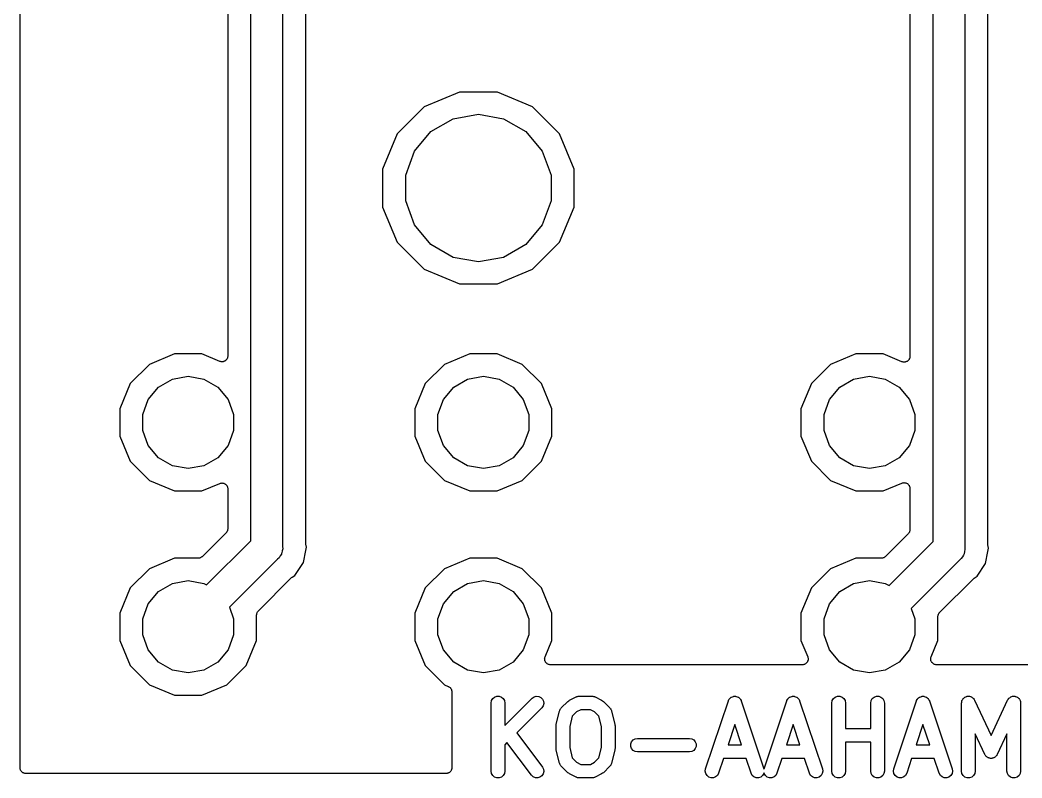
# Model space of a CAD drawing. Extents: x 66 to 115.1, y -104 to -36.9.
# Drawn here: x 73.3 to 95.36, y -103.83 to -87.14 of the extents above; entities that cross this region are included whole.
import ezdxf

# ---------------------------------------------------------------- set-up
doc = ezdxf.new("R2010")
doc.units = 0
doc.header["$MEASUREMENT"] = 0
doc.layers.add('BLACK', color=7, linetype='CONTINUOUS')

msp = doc.modelspace()

# ---------------------------------------------------------------- linework, layer by layer
at = {"layer": 'BLACK', "linetype": 'CONTINUOUS'}
for p, q in [((73.298, -103.605), (73.298, -54.1424)), ((79.08, -86.1753), (79.08, -98.7347)), ((94.1, -86.1953), (94.1, -98.7547)), ((78.38, -98.605), (78.38, -86.305)), ((79.588, -98.653), (79.588, -86.257)), ((93.4, -98.625), (93.4, -86.325)), ((94.608, -98.673), (94.608, -86.277)), ((77.872, -86.568), (77.872, -94.5389)), ((92.892, -86.588), (92.892, -94.5472)), ((82.9707, -88.732), (82.1959, -89.0529)), ((83.8093, -88.732), (82.9707, -88.732)), ((84.5841, -89.0529), (83.8093, -88.732)), ((82.1959, -89.0529), (81.6029, -89.6459)), ((85.1771, -89.6459), (84.5841, -89.0529)), ((82.3457, -89.5954), (82.8343, -89.3133)), ((82.8343, -89.3133), (83.39, -89.2153)), ((83.39, -89.2153), (83.9457, -89.3133)), ((83.9457, -89.3133), (84.4343, -89.5954)), ((81.6029, -89.6459), (81.282, -90.4207)), ((81.983, -90.0277), (82.3457, -89.5954)), ((84.4343, -89.5954), (84.797, -90.0277)), ((85.498, -90.4207), (85.1771, -89.6459)), ((81.79, -90.5579), (81.983, -90.0277)), ((84.797, -90.0277), (84.99, -90.5579)), ((81.282, -90.4207), (81.282, -91.2593)), ((85.498, -91.2593), (85.498, -90.4207)), ((81.79, -91.1221), (81.79, -90.5579)), ((84.99, -90.5579), (84.99, -91.1221)), ((81.282, -91.2593), (81.6029, -92.0341)), ((81.983, -91.6523), (81.79, -91.1221)), ((84.99, -91.1221), (84.797, -91.6523)), ((85.1771, -92.0341), (85.498, -91.2593)), ((82.3457, -92.0846), (81.983, -91.6523)), ((84.797, -91.6523), (84.4343, -92.0846)), ((81.6029, -92.0341), (82.1959, -92.6271)), ((82.8343, -92.3667), (82.3457, -92.0846)), ((84.4343, -92.0846), (83.9457, -92.3667)), ((84.5841, -92.6271), (85.1771, -92.0341)), ((83.39, -92.4647), (82.8343, -92.3667)), ((83.9457, -92.3667), (83.39, -92.4647)), ((82.1959, -92.6271), (82.9707, -92.948)), ((83.8093, -92.948), (84.5841, -92.6271)), ((82.9707, -92.948), (83.8093, -92.948)), ((76.7, -94.492), (76.1458, -94.7216)), ((77.3, -94.492), (76.7, -94.492)), ((77.6964, -94.6562), (77.3, -94.492)), ((77.8317, -94.6294), (77.8223, -94.6396)), ((77.8423, -94.6205), (77.8317, -94.6294)), ((77.8465, -94.6133), (77.8423, -94.6205)), ((77.8521, -94.6071), (77.8465, -94.6133)), ((77.8574, -94.5943), (77.8521, -94.6071)), ((77.8643, -94.5823), (77.8574, -94.5943)), ((77.8658, -94.5741), (77.8643, -94.5823)), ((77.869, -94.5664), (77.8658, -94.5741)), ((77.8696, -94.5525), (77.869, -94.5664)), ((77.872, -94.5389), (77.8696, -94.5525)), ((83.2, -94.492), (82.6458, -94.7216)), ((83.8, -94.492), (83.2, -94.492)), ((84.3542, -94.7216), (83.8, -94.492)), ((91.7, -94.492), (91.1458, -94.7216)), ((92.3, -94.492), (91.7, -94.492)), ((92.7164, -94.6645), (92.3, -94.492)), ((92.8517, -94.6377), (92.8423, -94.6479)), ((92.8623, -94.6288), (92.8517, -94.6377)), ((92.8665, -94.6216), (92.8623, -94.6288)), ((92.8721, -94.6154), (92.8665, -94.6216)), ((92.8774, -94.6026), (92.8721, -94.6154)), ((92.8843, -94.5906), (92.8774, -94.6026)), ((92.8858, -94.5824), (92.8843, -94.5906)), ((92.889, -94.5746), (92.8858, -94.5824)), ((92.8896, -94.5608), (92.889, -94.5746)), ((92.892, -94.5472), (92.8896, -94.5608)), ((76.1458, -94.7216), (75.7216, -95.1458)), ((77.7099, -94.6592), (77.6964, -94.6562)), ((77.7229, -94.6639), (77.7099, -94.6592)), ((77.7313, -94.6639), (77.7229, -94.6639)), ((77.7395, -94.6658), (77.7313, -94.6639)), ((77.7532, -94.6639), (77.7395, -94.6658)), ((77.7671, -94.6639), (77.7532, -94.6639)), ((77.7749, -94.6611), (77.7671, -94.6639)), ((77.7832, -94.66), (77.7749, -94.6611)), ((77.7955, -94.6536), (77.7832, -94.66)), ((77.8085, -94.6489), (77.7955, -94.6536)), ((77.8149, -94.6435), (77.8085, -94.6489)), ((77.8223, -94.6396), (77.8149, -94.6435)), ((82.6458, -94.7216), (82.2216, -95.1458)), ((84.7784, -95.1458), (84.3542, -94.7216)), ((91.1458, -94.7216), (90.7216, -95.1458)), ((92.7299, -94.6675), (92.7164, -94.6645)), ((92.7429, -94.6722), (92.7299, -94.6675)), ((92.7513, -94.6722), (92.7429, -94.6722)), ((92.7595, -94.674), (92.7513, -94.6722)), ((92.7732, -94.6722), (92.7595, -94.674)), ((92.7871, -94.6722), (92.7732, -94.6722)), ((92.7949, -94.6694), (92.7871, -94.6722)), ((92.8032, -94.6683), (92.7949, -94.6694)), ((92.8155, -94.6619), (92.8032, -94.6683)), ((92.8285, -94.6571), (92.8155, -94.6619)), ((92.8349, -94.6518), (92.8285, -94.6571)), ((92.8423, -94.6479), (92.8349, -94.6518)), ((76.3473, -95.2221), (76.6527, -95.0458)), ((76.6527, -95.0458), (77, -94.9846)), ((77, -94.9846), (77.3473, -95.0458)), ((77.3473, -95.0458), (77.6527, -95.2221)), ((82.8473, -95.2221), (83.1527, -95.0458)), ((83.1527, -95.0458), (83.5, -94.9846)), ((83.5, -94.9846), (83.8473, -95.0458)), ((83.8473, -95.0458), (84.1527, -95.2221)), ((91.3473, -95.2221), (91.6527, -95.0458)), ((91.6527, -95.0458), (92, -94.9846)), ((92, -94.9846), (92.3473, -95.0458)), ((92.3473, -95.0458), (92.6527, -95.2221)), ((75.7216, -95.1458), (75.492, -95.7)), ((76.1206, -95.4923), (76.3473, -95.2221)), ((77.6527, -95.2221), (77.8794, -95.4923)), ((82.2216, -95.1458), (81.992, -95.7)), ((82.6206, -95.4923), (82.8473, -95.2221)), ((84.1527, -95.2221), (84.3794, -95.4923)), ((85.008, -95.7), (84.7784, -95.1458)), ((90.7216, -95.1458), (90.492, -95.7)), ((91.1206, -95.4923), (91.3473, -95.2221)), ((92.6527, -95.2221), (92.8794, -95.4923)), ((76, -95.8237), (76.1206, -95.4923)), ((77.8794, -95.4923), (78, -95.8237)), ((82.5, -95.8237), (82.6206, -95.4923)), ((84.3794, -95.4923), (84.5, -95.8237)), ((91, -95.8237), (91.1206, -95.4923)), ((92.8794, -95.4923), (93, -95.8237)), ((75.492, -95.7), (75.492, -96.3)), ((81.992, -95.7), (81.992, -96.3)), ((85.008, -96.3), (85.008, -95.7)), ((90.492, -95.7), (90.492, -96.3)), ((76, -96.1763), (76, -95.8237)), ((78, -95.8237), (78, -96.1763)), ((82.5, -96.1763), (82.5, -95.8237)), ((84.5, -95.8237), (84.5, -96.1763)), ((91, -96.1763), (91, -95.8237)), ((93, -95.8237), (93, -96.1763)), ((76.1206, -96.5077), (76, -96.1763)), ((78, -96.1763), (77.8794, -96.5077)), ((82.6206, -96.5077), (82.5, -96.1763)), ((84.5, -96.1763), (84.3794, -96.5077)), ((91.1206, -96.5077), (91, -96.1763)), ((93, -96.1763), (92.8794, -96.5077)), ((75.492, -96.3), (75.7216, -96.8542)), ((81.992, -96.3), (82.2216, -96.8542)), ((84.7784, -96.8542), (85.008, -96.3)), ((90.492, -96.3), (90.7216, -96.8542)), ((76.3473, -96.7779), (76.1206, -96.5077)), ((77.8794, -96.5077), (77.6527, -96.7779)), ((82.8473, -96.7779), (82.6206, -96.5077)), ((84.3794, -96.5077), (84.1527, -96.7779)), ((91.3473, -96.7779), (91.1206, -96.5077)), ((92.8794, -96.5077), (92.6527, -96.7779)), ((76.6527, -96.9542), (76.3473, -96.7779)), ((77.6527, -96.7779), (77.3473, -96.9542)), ((83.1527, -96.9542), (82.8473, -96.7779)), ((84.1527, -96.7779), (83.8473, -96.9542)), ((91.6527, -96.9542), (91.3473, -96.7779)), ((92.6527, -96.7779), (92.3473, -96.9542)), ((75.7216, -96.8542), (76.1458, -97.2784)), ((77, -97.0154), (76.6527, -96.9542)), ((77.3473, -96.9542), (77, -97.0154)), ((82.2216, -96.8542), (82.6458, -97.2784)), ((83.5, -97.0154), (83.1527, -96.9542)), ((83.8473, -96.9542), (83.5, -97.0154)), ((84.3542, -97.2784), (84.7784, -96.8542)), ((90.7216, -96.8542), (91.1458, -97.2784)), ((92, -97.0154), (91.6527, -96.9542)), ((92.3473, -96.9542), (92, -97.0154)), ((76.1458, -97.2784), (76.7, -97.508)), ((82.6458, -97.2784), (83.2, -97.508)), ((83.8, -97.508), (84.3542, -97.2784)), ((91.1458, -97.2784), (91.7, -97.508)), ((77.3, -97.508), (77.6964, -97.3438)), ((77.6964, -97.3438), (77.7099, -97.3408)), ((77.7099, -97.3408), (77.7229, -97.3361)), ((77.7229, -97.3361), (77.7313, -97.3361)), ((77.7313, -97.3361), (77.7395, -97.3342)), ((77.7395, -97.3342), (77.7532, -97.3361)), ((77.7532, -97.3361), (77.7671, -97.3361)), ((77.7671, -97.3361), (77.7749, -97.3389)), ((77.7749, -97.3389), (77.7832, -97.34)), ((77.7832, -97.34), (77.7955, -97.3464)), ((77.7955, -97.3464), (77.8085, -97.3511)), ((77.8085, -97.3511), (77.8149, -97.3565)), ((77.8149, -97.3565), (77.8223, -97.3604)), ((77.8223, -97.3604), (77.8317, -97.3706)), ((77.8317, -97.3706), (77.8423, -97.3795)), ((77.8423, -97.3795), (77.8465, -97.3867)), ((77.8465, -97.3867), (77.8521, -97.3929)), ((77.8521, -97.3929), (77.8574, -97.4057)), ((77.8574, -97.4057), (77.8643, -97.4177)), ((77.8643, -97.4177), (77.8658, -97.4259)), ((77.8658, -97.4259), (77.869, -97.4336)), ((77.869, -97.4336), (77.8696, -97.4475)), ((77.8696, -97.4475), (77.872, -97.4611)), ((77.872, -97.4611), (77.872, -98.342)), ((92.3, -97.508), (92.7164, -97.3355)), ((92.7164, -97.3355), (92.7299, -97.3325)), ((92.7299, -97.3325), (92.7429, -97.3278)), ((92.7429, -97.3278), (92.7513, -97.3278)), ((92.7513, -97.3278), (92.7595, -97.326)), ((92.7595, -97.326), (92.7732, -97.3278)), ((92.7732, -97.3278), (92.7871, -97.3278)), ((92.7871, -97.3278), (92.7949, -97.3306)), ((92.7949, -97.3306), (92.8032, -97.3317)), ((92.8032, -97.3317), (92.8155, -97.3381)), ((92.8155, -97.3381), (92.8285, -97.3429)), ((92.8285, -97.3429), (92.8349, -97.3482)), ((92.8349, -97.3482), (92.8423, -97.3521)), ((92.8423, -97.3521), (92.8517, -97.3623)), ((92.8517, -97.3623), (92.8623, -97.3712)), ((92.8623, -97.3712), (92.8665, -97.3784)), ((92.8665, -97.3784), (92.8721, -97.3846)), ((92.8721, -97.3846), (92.8774, -97.3974)), ((92.8774, -97.3974), (92.8843, -97.4094)), ((92.8843, -97.4094), (92.8858, -97.4176)), ((92.8858, -97.4176), (92.889, -97.4253)), ((92.889, -97.4253), (92.8896, -97.4392)), ((92.8896, -97.4392), (92.892, -97.4528)), ((92.892, -97.4528), (92.892, -98.362)), ((76.7, -97.508), (77.3, -97.508)), ((83.2, -97.508), (83.8, -97.508)), ((91.7, -97.508), (92.3, -97.508)), ((77.8643, -98.3854), (77.8615, -98.3903)), ((77.8672, -98.3691), (77.8643, -98.3854)), ((77.8715, -98.3531), (77.8672, -98.3691)), ((77.872, -98.342), (77.871, -98.3475)), ((77.871, -98.3475), (77.8715, -98.3531)), ((92.8915, -98.3731), (92.8872, -98.3891)), ((92.892, -98.362), (92.891, -98.3675)), ((92.891, -98.3675), (92.8915, -98.3731)), ((77.8348, -98.4318), (77.3118, -98.9548)), ((77.4056, -99.5795), (78.38, -98.605)), ((77.838, -98.4272), (77.8348, -98.4318)), ((77.8423, -98.4236), (77.838, -98.4272)), ((77.8506, -98.4093), (77.8423, -98.4236)), ((77.8601, -98.3957), (77.8506, -98.4093)), ((77.8615, -98.3903), (77.8601, -98.3957)), ((92.8548, -98.4518), (92.3518, -98.9548)), ((92.858, -98.4472), (92.8548, -98.4518)), ((92.8623, -98.4436), (92.858, -98.4472)), ((92.8706, -98.4293), (92.8623, -98.4436)), ((92.8801, -98.4157), (92.8706, -98.4293)), ((92.8815, -98.4103), (92.8801, -98.4157)), ((92.8843, -98.4054), (92.8815, -98.4103)), ((92.8872, -98.3891), (92.8843, -98.4054)), ((79.072, -98.8258), (79.064, -98.8716)), ((79.084, -98.781), (79.072, -98.8258)), ((79.08, -98.7347), (79.084, -98.781)), ((79.5382, -99.0848), (79.5904, -98.8222)), ((79.5902, -98.6653), (79.588, -98.653)), ((79.5904, -98.6778), (79.5902, -98.6653)), ((79.6048, -98.75), (79.5904, -98.6778)), ((79.5904, -98.8222), (79.6048, -98.75)), ((79.5904, -98.8222), (79.5904, -98.8222)), ((92.4309, -99.5941), (93.4, -98.625)), ((94.104, -98.801), (94.092, -98.8458)), ((94.1, -98.7547), (94.104, -98.801)), ((94.6102, -98.6853), (94.608, -98.673)), ((94.6104, -98.6978), (94.6102, -98.6853)), ((94.6248, -98.77), (94.6104, -98.6978)), ((94.6104, -98.8422), (94.6248, -98.77)), ((76.7, -98.992), (76.1458, -99.2216)), ((77.222, -98.992), (76.7, -98.992)), ((77.2275, -98.991), (77.222, -98.992)), ((77.2331, -98.9915), (77.2275, -98.991)), ((77.2491, -98.9872), (77.2331, -98.9915)), ((77.2654, -98.9843), (77.2491, -98.9872)), ((77.2703, -98.9815), (77.2654, -98.9843)), ((77.2757, -98.9801), (77.2703, -98.9815)), ((77.2893, -98.9706), (77.2757, -98.9801)), ((77.3036, -98.9623), (77.2893, -98.9706)), ((77.3072, -98.958), (77.3036, -98.9623)), ((77.3118, -98.9548), (77.3072, -98.958)), ((78.9667, -99.0083), (77.907, -100.068)), ((79.0023, -98.9784), (78.9667, -99.0083)), ((79.0255, -98.9382), (79.0023, -98.9784)), ((79.0521, -98.9002), (79.0255, -98.9382)), ((79.0561, -98.8851), (79.0521, -98.9002)), ((79.064, -98.8716), (79.0561, -98.8851)), ((83.2, -98.992), (82.6458, -99.2216)), ((83.8, -98.992), (83.2, -98.992)), ((84.3542, -99.2216), (83.8, -98.992)), ((91.7, -98.992), (91.1458, -99.2216)), ((92.262, -98.992), (91.7, -98.992)), ((92.2675, -98.991), (92.262, -98.992)), ((92.2731, -98.9915), (92.2675, -98.991)), ((92.2891, -98.9872), (92.2731, -98.9915)), ((92.3054, -98.9843), (92.2891, -98.9872)), ((92.3103, -98.9815), (92.3054, -98.9843)), ((92.3157, -98.9801), (92.3103, -98.9815)), ((92.3293, -98.9706), (92.3157, -98.9801)), ((92.3436, -98.9623), (92.3293, -98.9706)), ((92.3472, -98.958), (92.3436, -98.9623)), ((92.3518, -98.9548), (92.3472, -98.958)), ((93.9867, -99.0283), (92.9176, -100.097)), ((94.0223, -98.9984), (93.9867, -99.0283)), ((94.0455, -98.9582), (94.0223, -98.9984)), ((94.0721, -98.9202), (94.0455, -98.9582)), ((94.0761, -98.9051), (94.0721, -98.9202)), ((94.084, -98.8916), (94.0761, -98.9051)), ((94.092, -98.8458), (94.084, -98.8916)), ((94.5582, -99.1048), (94.6104, -98.8422)), ((94.6104, -98.8422), (94.6104, -98.8422)), ((76.1458, -99.2216), (75.7216, -99.6458)), ((79.3486, -99.3686), (79.5382, -99.0848)), ((82.6458, -99.2216), (82.2216, -99.6458)), ((84.7784, -99.6458), (84.3542, -99.2216)), ((91.1458, -99.2216), (90.7216, -99.6458)), ((94.3686, -99.3886), (94.5582, -99.1048)), ((76.6527, -99.5458), (77, -99.4846)), ((77, -99.4846), (77.3473, -99.5458)), ((78.5452, -100.148), (79.2681, -99.4253)), ((79.2681, -99.4253), (79.2783, -99.4181)), ((79.2783, -99.4181), (79.2873, -99.4095)), ((79.2873, -99.4095), (79.3486, -99.3686)), ((83.1527, -99.5458), (83.5, -99.4846)), ((83.5, -99.4846), (83.8473, -99.5458)), ((91.6527, -99.5458), (92, -99.4846)), ((92, -99.4846), (92.3473, -99.5458)), ((93.5452, -100.188), (94.2881, -99.4453)), ((94.2881, -99.4453), (94.2983, -99.4381)), ((94.2983, -99.4381), (94.3073, -99.4295)), ((94.3073, -99.4295), (94.3686, -99.3886)), ((75.7216, -99.6458), (75.492, -100.2)), ((76.3473, -99.7221), (76.6527, -99.5458)), ((77.3473, -99.5458), (77.4056, -99.5795)), ((82.2216, -99.6458), (81.992, -100.2)), ((82.8473, -99.7221), (83.1527, -99.5458)), ((83.8473, -99.5458), (84.1527, -99.7221)), ((85.008, -100.2), (84.7784, -99.6458)), ((90.7216, -99.6458), (90.492, -100.2)), ((91.3473, -99.7221), (91.6527, -99.5458)), ((92.3473, -99.5458), (92.4309, -99.5941)), ((76.1206, -99.9923), (76.3473, -99.7221)), ((82.6206, -99.9923), (82.8473, -99.7221)), ((84.1527, -99.7221), (84.3794, -99.9923)), ((91.1206, -99.9923), (91.3473, -99.7221)), ((76, -100.324), (76.1206, -99.9923)), ((77.907, -100.068), (78, -100.324)), ((78.5377, -100.156), (78.542, -100.153)), ((78.542, -100.153), (78.5452, -100.148)), ((82.5, -100.324), (82.6206, -99.9923)), ((84.3794, -99.9923), (84.5, -100.324)), ((91, -100.324), (91.1206, -99.9923)), ((92.9176, -100.097), (93, -100.324)), ((75.492, -100.2), (75.492, -100.8)), ((76, -100.676), (76, -100.324)), ((78, -100.324), (78, -100.676)), ((78.508, -100.238), (78.509, -100.232)), ((78.508, -100.8), (78.508, -100.238)), ((78.5085, -100.227), (78.5128, -100.211)), ((78.509, -100.232), (78.5085, -100.227)), ((78.5128, -100.211), (78.5157, -100.195)), ((78.5157, -100.195), (78.5185, -100.19)), ((78.5185, -100.19), (78.5199, -100.184)), ((78.5199, -100.184), (78.5294, -100.171)), ((78.5294, -100.171), (78.5377, -100.156)), ((81.992, -100.2), (81.992, -100.8)), ((82.5, -100.676), (82.5, -100.324)), ((84.5, -100.324), (84.5, -100.676)), ((85.008, -100.8), (85.008, -100.2)), ((90.492, -100.2), (90.492, -100.8)), ((91, -100.676), (91, -100.324)), ((93, -100.324), (93, -100.676)), ((93.508, -100.278), (93.509, -100.272)), ((93.508, -100.8), (93.508, -100.278)), ((93.5085, -100.267), (93.5128, -100.251)), ((93.509, -100.272), (93.5085, -100.267)), ((93.5128, -100.251), (93.5157, -100.235)), ((93.5157, -100.235), (93.5185, -100.23)), ((93.5185, -100.23), (93.5199, -100.224)), ((93.5199, -100.224), (93.5294, -100.211)), ((93.5294, -100.211), (93.5377, -100.196)), ((93.5377, -100.196), (93.542, -100.193)), ((93.542, -100.193), (93.5452, -100.188)), ((75.492, -100.8), (75.7216, -101.354)), ((76.1206, -101.008), (76, -100.676)), ((78, -100.676), (77.8794, -101.008)), ((78.2784, -101.354), (78.508, -100.8)), ((81.992, -100.8), (82.2216, -101.354)), ((82.6206, -101.008), (82.5, -100.676)), ((84.5, -100.676), (84.3794, -101.008)), ((84.8583, -101.161), (85.008, -100.8)), ((90.492, -100.8), (90.6417, -101.161)), ((91.1206, -101.008), (91, -100.676)), ((93, -100.676), (92.8794, -101.008)), ((93.3583, -101.161), (93.508, -100.8)), ((76.3473, -101.278), (76.1206, -101.008)), ((77.8794, -101.008), (77.6527, -101.278)), ((82.8473, -101.278), (82.6206, -101.008)), ((84.3794, -101.008), (84.1527, -101.278)), ((91.3473, -101.278), (91.1206, -101.008)), ((92.8794, -101.008), (92.6527, -101.278)), ((84.8487, -101.204), (84.8505, -101.196)), ((84.8505, -101.218), (84.8487, -101.204)), ((84.8505, -101.188), (84.8553, -101.175)), ((84.8505, -101.196), (84.8505, -101.188)), ((84.8505, -101.232), (84.8505, -101.218)), ((84.8534, -101.24), (84.8505, -101.232)), ((84.8545, -101.248), (84.8534, -101.24)), ((84.8609, -101.26), (84.8545, -101.248)), ((84.8553, -101.175), (84.8583, -101.161)), ((90.6455, -101.248), (90.6391, -101.26)), ((90.6417, -101.161), (90.6447, -101.175)), ((90.6447, -101.175), (90.6495, -101.188)), ((90.6466, -101.24), (90.6455, -101.248)), ((90.6495, -101.232), (90.6466, -101.24)), ((90.6495, -101.188), (90.6495, -101.196)), ((90.6495, -101.196), (90.6513, -101.204)), ((90.6513, -101.204), (90.6495, -101.218)), ((90.6495, -101.218), (90.6495, -101.232)), ((93.3487, -101.204), (93.3505, -101.196)), ((93.3505, -101.218), (93.3487, -101.204)), ((93.3505, -101.188), (93.3553, -101.175)), ((93.3505, -101.196), (93.3505, -101.188)), ((93.3505, -101.232), (93.3505, -101.218)), ((93.3534, -101.24), (93.3505, -101.232)), ((93.3545, -101.248), (93.3534, -101.24)), ((93.3609, -101.26), (93.3545, -101.248)), ((93.3553, -101.175), (93.3583, -101.161)), ((75.7216, -101.354), (76.1458, -101.778)), ((76.6527, -101.454), (76.3473, -101.278)), ((77, -101.515), (76.6527, -101.454)), ((77.3473, -101.454), (77, -101.515)), ((77.6527, -101.278), (77.3473, -101.454)), ((77.8542, -101.778), (78.2784, -101.354)), ((82.2216, -101.354), (82.6458, -101.778)), ((83.1527, -101.454), (82.8473, -101.278)), ((83.5, -101.515), (83.1527, -101.454)), ((83.8473, -101.454), (83.5, -101.515)), ((84.1527, -101.278), (83.8473, -101.454)), ((84.8656, -101.273), (84.8609, -101.26)), ((84.871, -101.28), (84.8656, -101.273)), ((84.8749, -101.287), (84.871, -101.28)), ((84.8851, -101.297), (84.8749, -101.287)), ((84.894, -101.307), (84.8851, -101.297)), ((84.9012, -101.311), (84.894, -101.307)), ((84.9074, -101.317), (84.9012, -101.311)), ((84.9202, -101.322), (84.9074, -101.317)), ((84.9322, -101.329), (84.9202, -101.322)), ((84.9404, -101.331), (84.9322, -101.329)), ((84.9481, -101.334), (84.9404, -101.331)), ((84.962, -101.335), (84.9481, -101.334)), ((84.9756, -101.337), (84.962, -101.335)), ((90.5244, -101.337), (84.9756, -101.337)), ((90.538, -101.335), (90.5244, -101.337)), ((90.5519, -101.334), (90.538, -101.335)), ((90.5596, -101.331), (90.5519, -101.334)), ((90.5678, -101.329), (90.5596, -101.331)), ((90.5798, -101.322), (90.5678, -101.329)), ((90.5926, -101.317), (90.5798, -101.322)), ((90.5988, -101.311), (90.5926, -101.317)), ((90.606, -101.307), (90.5988, -101.311)), ((90.6149, -101.297), (90.606, -101.307)), ((90.6251, -101.287), (90.6149, -101.297)), ((90.629, -101.28), (90.6251, -101.287)), ((90.6344, -101.273), (90.629, -101.28)), ((90.6391, -101.26), (90.6344, -101.273)), ((91.6527, -101.454), (91.3473, -101.278)), ((92, -101.515), (91.6527, -101.454)), ((92.3473, -101.454), (92, -101.515)), ((92.6527, -101.278), (92.3473, -101.454)), ((93.3656, -101.273), (93.3609, -101.26)), ((93.371, -101.28), (93.3656, -101.273)), ((93.3749, -101.287), (93.371, -101.28)), ((93.3851, -101.297), (93.3749, -101.287)), ((93.394, -101.307), (93.3851, -101.297)), ((93.4012, -101.311), (93.394, -101.307)), ((93.4074, -101.317), (93.4012, -101.311)), ((93.4202, -101.322), (93.4074, -101.317)), ((93.4322, -101.329), (93.4202, -101.322)), ((93.4404, -101.331), (93.4322, -101.329)), ((93.4481, -101.334), (93.4404, -101.331)), ((93.462, -101.335), (93.4481, -101.334)), ((93.4756, -101.337), (93.462, -101.335)), ((97.0244, -101.337), (93.4756, -101.337)), ((76.1458, -101.778), (76.7, -102.008)), ((77.3, -102.008), (77.8542, -101.778)), ((82.6458, -101.778), (82.7279, -101.812)), ((82.7279, -101.812), (82.7349, -101.817)), ((82.7349, -101.817), (82.7428, -101.82)), ((82.7428, -101.82), (82.7534, -101.829)), ((82.7534, -101.829), (82.7651, -101.836)), ((82.7651, -101.836), (82.7702, -101.843)), ((82.7702, -101.843), (82.7766, -101.848)), ((82.7766, -101.848), (82.7835, -101.86)), ((82.7835, -101.86), (82.7919, -101.871)), ((82.7919, -101.871), (82.7944, -101.879)), ((82.7944, -101.879), (82.7986, -101.886)), ((82.7986, -101.886), (82.801, -101.9)), ((82.801, -101.9), (82.8052, -101.913)), ((82.8052, -101.913), (82.8048, -101.922)), ((76.7, -102.008), (77.3, -102.008)), ((82.8048, -101.922), (82.8063, -101.93)), ((82.8063, -101.93), (82.8063, -103.605)), ((83.6714, -102.179), (83.6805, -102.127)), ((83.6805, -102.127), (83.7065, -102.082)), ((83.7065, -102.082), (83.7464, -102.049)), ((83.7464, -102.049), (83.7954, -102.031)), ((83.7954, -102.031), (83.8475, -102.031)), ((83.8475, -102.031), (83.8964, -102.049)), ((83.8964, -102.049), (83.9363, -102.082)), ((83.9363, -102.082), (83.9624, -102.127)), ((83.9624, -102.127), (83.9714, -102.179)), ((83.9714, -102.674), (84.5725, -102.073)), ((84.5725, -102.073), (84.6152, -102.043)), ((84.6152, -102.043), (84.6655, -102.029)), ((84.6655, -102.029), (84.7174, -102.034)), ((84.7174, -102.034), (84.7646, -102.056)), ((84.7646, -102.056), (84.8014, -102.093)), ((84.8014, -102.093), (84.8235, -102.14)), ((85.3582, -102.144), (85.3779, -102.13)), ((85.3779, -102.13), (85.3972, -102.116)), ((85.3972, -102.116), (85.5401, -102.044)), ((85.5401, -102.044), (85.5483, -102.042)), ((85.5483, -102.042), (85.5558, -102.038)), ((85.5558, -102.038), (85.5731, -102.035)), ((85.5731, -102.035), (85.59, -102.03)), ((85.59, -102.03), (85.5986, -102.03)), ((85.5986, -102.03), (85.6071, -102.029)), ((85.6071, -102.029), (85.8929, -102.029)), ((85.8929, -102.029), (85.9014, -102.03)), ((85.9014, -102.03), (85.91, -102.03)), ((85.91, -102.03), (85.9269, -102.035)), ((85.9269, -102.035), (85.9442, -102.038)), ((85.9442, -102.038), (85.9517, -102.042)), ((85.9517, -102.042), (85.9599, -102.044)), ((85.9599, -102.044), (86.1028, -102.116)), ((86.1028, -102.116), (86.1221, -102.13)), ((86.1221, -102.13), (86.1418, -102.144)), ((88.3934, -103.631), (88.8934, -102.131)), ((88.8934, -102.131), (88.8954, -102.127)), ((88.8954, -102.127), (88.8962, -102.123)), ((88.8962, -102.123), (88.9077, -102.105)), ((88.9077, -102.105), (88.9182, -102.085)), ((88.9182, -102.085), (88.9213, -102.083)), ((88.9213, -102.083), (88.9235, -102.079)), ((88.9235, -102.079), (88.9407, -102.065)), ((88.9407, -102.065), (88.9572, -102.051)), ((88.9572, -102.051), (88.961, -102.049)), ((88.961, -102.049), (88.9643, -102.047)), ((88.9643, -102.047), (88.9852, -102.04)), ((88.9852, -102.04), (89.0056, -102.032)), ((89.0056, -102.032), (89.0098, -102.032)), ((89.0098, -102.032), (89.0137, -102.03)), ((89.0137, -102.03), (89.0357, -102.031)), ((89.0357, -102.031), (89.0577, -102.03)), ((89.0577, -102.03), (89.0616, -102.032)), ((89.0616, -102.032), (89.0658, -102.032)), ((89.0658, -102.032), (89.0863, -102.04)), ((89.0863, -102.04), (89.1071, -102.047)), ((89.1071, -102.047), (89.1104, -102.049)), ((89.1104, -102.049), (89.1142, -102.051)), ((89.1142, -102.051), (89.1307, -102.065)), ((89.1307, -102.065), (89.1479, -102.079)), ((89.1479, -102.079), (89.1501, -102.083)), ((89.1501, -102.083), (89.1532, -102.085)), ((89.1532, -102.085), (89.1637, -102.105)), ((89.1637, -102.105), (89.1752, -102.123)), ((89.1752, -102.123), (89.176, -102.127)), ((89.176, -102.127), (89.178, -102.131)), ((89.178, -102.131), (89.678, -103.631)), ((89.6791, -103.631), (90.1791, -102.131)), ((90.1791, -102.131), (90.1811, -102.127)), ((90.1811, -102.127), (90.1819, -102.123)), ((90.1819, -102.123), (90.1934, -102.105)), ((90.1934, -102.105), (90.2039, -102.085)), ((90.2039, -102.085), (90.207, -102.083)), ((90.207, -102.083), (90.2092, -102.079)), ((90.2092, -102.079), (90.2264, -102.065)), ((90.2264, -102.065), (90.2429, -102.051)), ((90.2429, -102.051), (90.2468, -102.049)), ((90.2468, -102.049), (90.25, -102.047)), ((90.25, -102.047), (90.2709, -102.04)), ((90.2709, -102.04), (90.2914, -102.032)), ((90.2914, -102.032), (90.2955, -102.032)), ((90.2955, -102.032), (90.2994, -102.03)), ((90.2994, -102.03), (90.3214, -102.031)), ((90.3214, -102.031), (90.3434, -102.03)), ((90.3434, -102.03), (90.3474, -102.032)), ((90.3474, -102.032), (90.3515, -102.032)), ((90.3515, -102.032), (90.372, -102.04)), ((90.372, -102.04), (90.3929, -102.047)), ((90.3929, -102.047), (90.3961, -102.049)), ((90.3961, -102.049), (90.3999, -102.051)), ((90.3999, -102.051), (90.4164, -102.065)), ((90.4164, -102.065), (90.4337, -102.079)), ((90.4337, -102.079), (90.4358, -102.083)), ((90.4358, -102.083), (90.4389, -102.085)), ((90.4389, -102.085), (90.4494, -102.105)), ((90.4494, -102.105), (90.4609, -102.123)), ((90.4609, -102.123), (90.4618, -102.127)), ((90.4618, -102.127), (90.4637, -102.131)), ((90.4637, -102.131), (90.9637, -103.631)), ((91.1714, -102.179), (91.1805, -102.127)), ((91.1805, -102.127), (91.2065, -102.082)), ((91.2065, -102.082), (91.2464, -102.049)), ((91.2464, -102.049), (91.2954, -102.031)), ((91.2954, -102.031), (91.3475, -102.031)), ((91.3475, -102.031), (91.3964, -102.049)), ((91.3964, -102.049), (91.4363, -102.082)), ((91.4363, -102.082), (91.4624, -102.127)), ((91.4624, -102.127), (91.4714, -102.179)), ((92.0286, -102.179), (92.0376, -102.127)), ((92.0376, -102.127), (92.0637, -102.082)), ((92.0637, -102.082), (92.1036, -102.049)), ((92.1036, -102.049), (92.1525, -102.031)), ((92.1525, -102.031), (92.2046, -102.031)), ((92.2046, -102.031), (92.2536, -102.049)), ((92.2536, -102.049), (92.2935, -102.082)), ((92.2935, -102.082), (92.3195, -102.127)), ((92.3195, -102.127), (92.3286, -102.179)), ((92.5363, -103.631), (93.0363, -102.131)), ((93.0363, -102.131), (93.0382, -102.127)), ((93.0382, -102.127), (93.0391, -102.123)), ((93.0391, -102.123), (93.0506, -102.105)), ((93.0506, -102.105), (93.0611, -102.085)), ((93.0611, -102.085), (93.0642, -102.083)), ((93.0642, -102.083), (93.0663, -102.079)), ((93.0663, -102.079), (93.0836, -102.065)), ((93.0836, -102.065), (93.1001, -102.051)), ((93.1001, -102.051), (93.1039, -102.049)), ((93.1039, -102.049), (93.1071, -102.047)), ((93.1071, -102.047), (93.128, -102.04)), ((93.128, -102.04), (93.1485, -102.032)), ((93.1485, -102.032), (93.1526, -102.032)), ((93.1526, -102.032), (93.1566, -102.03)), ((93.1566, -102.03), (93.1786, -102.031)), ((93.1786, -102.031), (93.2006, -102.03)), ((93.2006, -102.03), (93.2045, -102.032)), ((93.2045, -102.032), (93.2086, -102.032)), ((93.2086, -102.032), (93.2291, -102.04)), ((93.2291, -102.04), (93.25, -102.047)), ((93.25, -102.047), (93.2532, -102.049)), ((93.2532, -102.049), (93.2571, -102.051)), ((93.2571, -102.051), (93.2736, -102.065)), ((93.2736, -102.065), (93.2908, -102.079)), ((93.2908, -102.079), (93.293, -102.083)), ((93.293, -102.083), (93.2961, -102.085)), ((93.2961, -102.085), (93.3065, -102.105)), ((93.3065, -102.105), (93.3181, -102.123)), ((93.3181, -102.123), (93.3189, -102.127)), ((93.3189, -102.127), (93.3209, -102.131)), ((93.3209, -102.131), (93.8209, -103.631)), ((94.0337, -102.14), (94.0365, -102.134)), ((94.0365, -102.134), (94.0376, -102.127)), ((94.0376, -102.127), (94.0474, -102.11)), ((94.0474, -102.11), (94.0557, -102.093)), ((94.0557, -102.093), (94.0604, -102.088)), ((94.0604, -102.088), (94.0637, -102.082)), ((94.0637, -102.082), (94.0787, -102.07)), ((94.0787, -102.07), (94.0925, -102.056)), ((94.0925, -102.056), (94.0985, -102.053)), ((94.0985, -102.053), (94.1036, -102.049)), ((94.1036, -102.049), (94.122, -102.042)), ((94.122, -102.042), (94.1397, -102.034)), ((94.1397, -102.034), (94.1463, -102.033)), ((94.1463, -102.033), (94.1525, -102.031)), ((94.1525, -102.031), (94.1721, -102.031)), ((94.1721, -102.031), (94.1916, -102.029)), ((94.1916, -102.029), (94.198, -102.031)), ((94.198, -102.031), (94.2046, -102.031)), ((94.2046, -102.031), (94.223, -102.038)), ((94.223, -102.038), (94.2419, -102.043)), ((94.2419, -102.043), (94.2473, -102.046)), ((94.2473, -102.046), (94.2536, -102.049)), ((94.2536, -102.049), (94.2686, -102.061)), ((94.2686, -102.061), (94.2846, -102.072)), ((94.2846, -102.072), (94.2884, -102.078)), ((94.2884, -102.078), (94.2935, -102.082)), ((94.2935, -102.082), (94.3033, -102.099)), ((94.3033, -102.099), (94.3145, -102.115)), ((94.3145, -102.115), (94.6786, -102.895)), ((94.6786, -102.895), (95.0426, -102.115)), ((95.0426, -102.115), (95.0539, -102.099)), ((95.0539, -102.099), (95.0637, -102.082)), ((95.0637, -102.082), (95.0687, -102.078)), ((95.0687, -102.078), (95.0725, -102.072)), ((95.0725, -102.072), (95.0886, -102.061)), ((95.0886, -102.061), (95.1036, -102.049)), ((95.1036, -102.049), (95.1098, -102.046)), ((95.1098, -102.046), (95.1152, -102.043)), ((95.1152, -102.043), (95.1341, -102.038)), ((95.1341, -102.038), (95.1525, -102.031)), ((95.1525, -102.031), (95.1591, -102.031)), ((95.1591, -102.031), (95.1655, -102.029)), ((95.1655, -102.029), (95.1851, -102.031)), ((95.1851, -102.031), (95.2046, -102.031)), ((95.2046, -102.031), (95.2108, -102.033)), ((95.2108, -102.033), (95.2174, -102.034)), ((95.2174, -102.034), (95.2352, -102.042)), ((95.2352, -102.042), (95.2536, -102.049)), ((95.2536, -102.049), (95.2586, -102.053)), ((95.2586, -102.053), (95.2646, -102.056)), ((95.2646, -102.056), (95.2785, -102.07)), ((95.2785, -102.07), (95.2935, -102.082)), ((95.2935, -102.082), (95.2968, -102.088)), ((95.2968, -102.088), (95.3015, -102.093)), ((95.3015, -102.093), (95.3097, -102.11)), ((95.3097, -102.11), (95.3195, -102.127)), ((95.3195, -102.127), (95.3207, -102.134)), ((95.3207, -102.134), (95.3235, -102.14)), ((83.6714, -103.679), (83.6714, -102.179)), ((83.9714, -102.179), (83.9714, -102.674)), ((84.7846, -102.285), (84.2338, -102.836)), ((84.8145, -102.242), (84.7846, -102.285)), ((84.828, -102.192), (84.8145, -102.242)), ((84.8235, -102.14), (84.828, -102.192)), ((85.1045, -102.642), (85.1759, -102.356)), ((85.1759, -102.356), (85.1818, -102.343)), ((85.1818, -102.343), (85.1855, -102.329)), ((85.1855, -102.329), (85.1923, -102.32)), ((85.1923, -102.32), (85.1971, -102.309)), ((85.1971, -102.309), (85.2071, -102.299)), ((85.2071, -102.299), (85.2154, -102.287)), ((85.2154, -102.287), (85.3582, -102.144)), ((85.6426, -102.329), (85.5531, -102.373)), ((85.8574, -102.329), (85.6426, -102.329)), ((85.9469, -102.373), (85.8574, -102.329)), ((86.1418, -102.144), (86.2846, -102.287)), ((86.2846, -102.287), (86.2929, -102.299)), ((86.2929, -102.299), (86.3029, -102.309)), ((86.3029, -102.309), (86.3077, -102.32)), ((86.3077, -102.32), (86.3145, -102.329)), ((86.3145, -102.329), (86.3182, -102.343)), ((86.3182, -102.343), (86.3241, -102.356)), ((86.3241, -102.356), (86.3955, -102.642)), ((91.1714, -103.679), (91.1714, -102.179)), ((91.4714, -102.179), (91.4714, -102.743)), ((92.0286, -102.743), (92.0286, -102.179)), ((92.3286, -102.179), (92.3286, -103.679)), ((94.0286, -102.179), (94.032, -102.159)), ((94.0286, -103.679), (94.0286, -102.179)), ((94.032, -102.159), (94.0337, -102.14)), ((95.3235, -102.14), (95.3252, -102.159)), ((95.3252, -102.159), (95.3286, -102.179)), ((95.3286, -102.179), (95.3286, -103.679)), ((85.4569, -102.47), (85.4, -102.697)), ((85.5531, -102.373), (85.4569, -102.47)), ((86.0431, -102.47), (85.9469, -102.373)), ((86.1, -102.697), (86.0431, -102.47)), ((85.1, -102.679), (85.1032, -102.66)), ((85.1, -103.179), (85.1, -102.679)), ((85.1032, -102.66), (85.1045, -102.642)), ((85.4, -102.697), (85.4, -103.16)), ((86.1, -103.16), (86.1, -102.697)), ((86.3955, -102.642), (86.3968, -102.66)), ((86.3968, -102.66), (86.4, -102.679)), ((86.4, -102.679), (86.4, -103.179)), ((89.0357, -102.653), (88.8867, -103.1)), ((89.1847, -103.1), (89.0357, -102.653)), ((90.3214, -102.653), (90.1724, -103.1)), ((90.4705, -103.1), (90.3214, -102.653)), ((91.4714, -102.743), (92.0286, -102.743)), ((93.1786, -102.653), (93.0295, -103.1)), ((93.3276, -103.1), (93.1786, -102.653)), ((84.2338, -102.836), (84.7986, -103.589)), ((86.763, -103.032), (86.7964, -102.992)), ((86.7964, -102.992), (86.8416, -102.966)), ((86.8416, -102.966), (86.8929, -102.957)), ((86.8929, -102.957), (88.0357, -102.957)), ((88.0357, -102.957), (88.087, -102.966)), ((88.087, -102.966), (88.1321, -102.992)), ((88.1321, -102.992), (88.1656, -103.032)), ((94.5426, -103.313), (94.3286, -102.855)), ((94.3286, -102.855), (94.3286, -103.679)), ((95.0286, -102.855), (94.8145, -103.313)), ((95.0286, -103.679), (95.0286, -102.855)), ((84.0195, -103.05), (83.9714, -103.098)), ((83.9714, -103.098), (83.9714, -103.679)), ((84.5586, -103.769), (84.0195, -103.05)), ((85.1032, -103.197), (85.1, -103.179)), ((85.1045, -103.215), (85.1032, -103.197)), ((85.1759, -103.501), (85.1045, -103.215)), ((85.4, -103.16), (85.4569, -103.388)), ((86.0431, -103.388), (86.1, -103.16)), ((86.3955, -103.215), (86.3241, -103.501)), ((86.3968, -103.197), (86.3955, -103.215)), ((86.4, -103.179), (86.3968, -103.197)), ((86.7451, -103.081), (86.763, -103.032)), ((86.7451, -103.133), (86.7451, -103.081)), ((86.763, -103.182), (86.7451, -103.133)), ((86.7964, -103.222), (86.763, -103.182)), ((86.8416, -103.248), (86.7964, -103.222)), ((88.1321, -103.222), (88.087, -103.248)), ((88.1656, -103.182), (88.1321, -103.222)), ((88.1656, -103.032), (88.1834, -103.081)), ((88.1834, -103.133), (88.1656, -103.182)), ((88.1834, -103.081), (88.1834, -103.133)), ((88.8867, -103.1), (89.1847, -103.1)), ((90.1724, -103.1), (90.4705, -103.1)), ((92.0286, -103.043), (91.4714, -103.043)), ((91.4714, -103.043), (91.4714, -103.679)), ((92.0286, -103.679), (92.0286, -103.043)), ((93.0295, -103.1), (93.3276, -103.1)), ((85.4569, -103.388), (85.5531, -103.484)), ((85.9469, -103.484), (86.0431, -103.388)), ((86.8929, -103.257), (86.8416, -103.248)), ((88.0357, -103.257), (86.8929, -103.257)), ((88.087, -103.248), (88.0357, -103.257)), ((88.7867, -103.4), (88.678, -103.726)), ((89.2847, -103.4), (88.7867, -103.4)), ((89.3934, -103.726), (89.2847, -103.4)), ((90.0724, -103.4), (89.9637, -103.726)), ((90.5705, -103.4), (90.0724, -103.4)), ((90.6791, -103.726), (90.5705, -103.4)), ((92.9295, -103.4), (92.8209, -103.726)), ((93.4276, -103.4), (92.9295, -103.4)), ((93.5363, -103.726), (93.4276, -103.4)), ((94.5501, -103.324), (94.5426, -103.313)), ((94.5557, -103.336), (94.5501, -103.324)), ((94.565, -103.345), (94.5557, -103.336)), ((94.5725, -103.356), (94.565, -103.345)), ((94.5833, -103.364), (94.5725, -103.356)), ((94.5925, -103.373), (94.5833, -103.364)), ((94.6044, -103.378), (94.5925, -103.373)), ((94.6152, -103.386), (94.6044, -103.378)), ((94.6279, -103.389), (94.6152, -103.386)), ((94.6397, -103.395), (94.6279, -103.389)), ((94.6528, -103.396), (94.6397, -103.395)), ((94.6655, -103.399), (94.6528, -103.396)), ((94.6786, -103.398), (94.6655, -103.399)), ((94.6916, -103.399), (94.6786, -103.398)), ((94.7043, -103.396), (94.6916, -103.399)), ((94.7174, -103.395), (94.7043, -103.396)), ((94.7293, -103.389), (94.7174, -103.395)), ((94.7419, -103.386), (94.7293, -103.389)), ((94.7527, -103.378), (94.7419, -103.386)), ((94.7646, -103.373), (94.7527, -103.378)), ((94.7739, -103.364), (94.7646, -103.373)), ((94.7846, -103.356), (94.7739, -103.364)), ((94.7922, -103.345), (94.7846, -103.356)), ((94.8015, -103.336), (94.7922, -103.345)), ((94.807, -103.324), (94.8015, -103.336)), ((94.8145, -103.313), (94.807, -103.324)), ((73.2999, -103.616), (73.298, -103.605)), ((73.2999, -103.627), (73.2999, -103.616)), ((73.3037, -103.637), (73.2999, -103.627)), ((73.3057, -103.648), (73.3037, -103.637)), ((73.3112, -103.658), (73.3057, -103.648)), ((73.315, -103.668), (73.3112, -103.658)), ((73.3222, -103.677), (73.315, -103.668)), ((73.3277, -103.687), (73.3222, -103.677)), ((82.7821, -103.677), (82.7766, -103.687)), ((82.7893, -103.668), (82.7821, -103.677)), ((82.7931, -103.658), (82.7893, -103.668)), ((82.7986, -103.648), (82.7931, -103.658)), ((82.8006, -103.637), (82.7986, -103.648)), ((82.8044, -103.627), (82.8006, -103.637)), ((82.8063, -103.605), (82.8044, -103.616)), ((82.8044, -103.616), (82.8044, -103.627)), ((83.6805, -103.73), (83.6714, -103.679)), ((83.9714, -103.679), (83.9624, -103.73)), ((84.7986, -103.589), (84.8221, -103.635)), ((84.8221, -103.635), (84.8283, -103.687)), ((85.1818, -103.514), (85.1759, -103.501)), ((85.1855, -103.528), (85.1818, -103.514)), ((85.1923, -103.537), (85.1855, -103.528)), ((85.1971, -103.548), (85.1923, -103.537)), ((85.2071, -103.559), (85.1971, -103.548)), ((85.2154, -103.57), (85.2071, -103.559)), ((85.3582, -103.713), (85.2154, -103.57)), ((85.5531, -103.484), (85.6426, -103.529)), ((85.6426, -103.529), (85.8574, -103.529)), ((85.8574, -103.529), (85.9469, -103.484)), ((86.2846, -103.57), (86.1418, -103.713)), ((86.2929, -103.559), (86.2846, -103.57)), ((86.3029, -103.548), (86.2929, -103.559)), ((86.3077, -103.537), (86.3029, -103.548)), ((86.3145, -103.528), (86.3077, -103.537)), ((86.3182, -103.514), (86.3145, -103.528)), ((86.3241, -103.501), (86.3182, -103.514)), ((88.3858, -103.683), (88.3934, -103.631)), ((88.3962, -103.734), (88.3858, -103.683)), ((89.678, -103.631), (89.6786, -103.635)), ((89.6786, -103.635), (89.6791, -103.631)), ((90.9714, -103.683), (90.9609, -103.734)), ((90.9637, -103.631), (90.9714, -103.683)), ((91.1805, -103.73), (91.1714, -103.679)), ((91.4714, -103.679), (91.4624, -103.73)), ((92.0376, -103.73), (92.0286, -103.679)), ((92.3286, -103.679), (92.3195, -103.73)), ((92.5286, -103.683), (92.5363, -103.631)), ((92.5391, -103.734), (92.5286, -103.683)), ((93.8285, -103.683), (93.8181, -103.734)), ((93.8209, -103.631), (93.8285, -103.683)), ((94.0376, -103.73), (94.0286, -103.679)), ((94.3286, -103.679), (94.3195, -103.73)), ((95.0376, -103.73), (95.0286, -103.679)), ((95.3286, -103.679), (95.3195, -103.73)), ((73.3362, -103.694), (73.3277, -103.687)), ((73.3434, -103.702), (73.3362, -103.694)), ((73.353, -103.708), (73.3434, -103.702)), ((73.3615, -103.715), (73.353, -103.708)), ((73.3719, -103.719), (73.3615, -103.715)), ((73.3816, -103.724), (73.3719, -103.719)), ((73.3925, -103.726), (73.3816, -103.724)), ((73.4029, -103.73), (73.3925, -103.726)), ((73.4141, -103.73), (73.4029, -103.73)), ((73.425, -103.732), (73.4141, -103.73)), ((82.6793, -103.732), (73.425, -103.732)), ((82.6902, -103.73), (82.6793, -103.732)), ((82.7013, -103.73), (82.6902, -103.73)), ((82.7118, -103.726), (82.7013, -103.73)), ((82.7227, -103.724), (82.7118, -103.726)), ((82.7323, -103.719), (82.7227, -103.724)), ((82.7428, -103.715), (82.7323, -103.719)), ((82.7513, -103.708), (82.7428, -103.715)), ((82.7609, -103.702), (82.7513, -103.708)), ((82.7681, -103.694), (82.7609, -103.702)), ((82.7766, -103.687), (82.7681, -103.694)), ((83.7065, -103.775), (83.6805, -103.73)), ((83.7464, -103.808), (83.7065, -103.775)), ((83.7954, -103.826), (83.7464, -103.808)), ((83.8475, -103.826), (83.7954, -103.826)), ((83.8964, -103.808), (83.8475, -103.826)), ((83.9363, -103.775), (83.8964, -103.808)), ((83.9624, -103.73), (83.9363, -103.775)), ((84.5966, -103.804), (84.5586, -103.769)), ((84.6445, -103.825), (84.5966, -103.804)), ((84.6965, -103.827), (84.6445, -103.825)), ((84.7464, -103.812), (84.6965, -103.827)), ((84.788, -103.781), (84.7464, -103.812)), ((84.8165, -103.737), (84.788, -103.781)), ((84.8283, -103.687), (84.8165, -103.737)), ((85.3779, -103.727), (85.3582, -103.713)), ((85.3972, -103.741), (85.3779, -103.727)), ((85.5401, -103.813), (85.3972, -103.741)), ((85.5483, -103.815), (85.5401, -103.813)), ((85.5558, -103.82), (85.5483, -103.815)), ((85.5731, -103.823), (85.5558, -103.82)), ((85.59, -103.828), (85.5731, -103.823)), ((85.5986, -103.827), (85.59, -103.828)), ((85.6071, -103.829), (85.5986, -103.827)), ((85.8929, -103.829), (85.6071, -103.829)), ((85.9014, -103.827), (85.8929, -103.829)), ((85.91, -103.828), (85.9014, -103.827)), ((85.9269, -103.823), (85.91, -103.828)), ((85.9442, -103.82), (85.9269, -103.823)), ((85.9517, -103.815), (85.9442, -103.82)), ((85.9599, -103.813), (85.9517, -103.815)), ((86.1028, -103.741), (85.9599, -103.813)), ((86.1221, -103.727), (86.1028, -103.741)), ((86.1418, -103.713), (86.1221, -103.727)), ((88.4235, -103.778), (88.3962, -103.734)), ((88.4643, -103.81), (88.4235, -103.778)), ((88.5137, -103.827), (88.4643, -103.81)), ((88.5658, -103.826), (88.5137, -103.827)), ((88.6142, -103.806), (88.5658, -103.826)), ((88.6532, -103.772), (88.6142, -103.806)), ((88.678, -103.726), (88.6532, -103.772)), ((89.4182, -103.772), (89.3934, -103.726)), ((89.4572, -103.806), (89.4182, -103.772)), ((89.5056, -103.826), (89.4572, -103.806)), ((89.5577, -103.827), (89.5056, -103.826)), ((89.6071, -103.81), (89.5577, -103.827)), ((89.6479, -103.778), (89.6071, -103.81)), ((89.6752, -103.734), (89.6479, -103.778)), ((89.6786, -103.717), (89.6752, -103.734)), ((89.6819, -103.734), (89.6786, -103.717)), ((89.7092, -103.778), (89.6819, -103.734)), ((89.75, -103.81), (89.7092, -103.778)), ((89.7994, -103.827), (89.75, -103.81)), ((89.8515, -103.826), (89.7994, -103.827)), ((89.8999, -103.806), (89.8515, -103.826)), ((89.9389, -103.772), (89.8999, -103.806)), ((89.9637, -103.726), (89.9389, -103.772)), ((90.7039, -103.772), (90.6791, -103.726)), ((90.7429, -103.806), (90.7039, -103.772)), ((90.7914, -103.826), (90.7429, -103.806)), ((90.8434, -103.827), (90.7914, -103.826)), ((90.8929, -103.81), (90.8434, -103.827)), ((90.9337, -103.778), (90.8929, -103.81)), ((90.9609, -103.734), (90.9337, -103.778)), ((91.2065, -103.775), (91.1805, -103.73)), ((91.2464, -103.808), (91.2065, -103.775)), ((91.2954, -103.826), (91.2464, -103.808)), ((91.3475, -103.826), (91.2954, -103.826)), ((91.3964, -103.808), (91.3475, -103.826)), ((91.4363, -103.775), (91.3964, -103.808)), ((91.4624, -103.73), (91.4363, -103.775)), ((92.0637, -103.775), (92.0376, -103.73)), ((92.1036, -103.808), (92.0637, -103.775)), ((92.1525, -103.826), (92.1036, -103.808)), ((92.2046, -103.826), (92.1525, -103.826)), ((92.2536, -103.808), (92.2046, -103.826)), ((92.2935, -103.775), (92.2536, -103.808)), ((92.3195, -103.73), (92.2935, -103.775)), ((92.5663, -103.778), (92.5391, -103.734)), ((92.6071, -103.81), (92.5663, -103.778)), ((92.6566, -103.827), (92.6071, -103.81)), ((92.7086, -103.826), (92.6566, -103.827)), ((92.7571, -103.806), (92.7086, -103.826)), ((92.7961, -103.772), (92.7571, -103.806)), ((92.8209, -103.726), (92.7961, -103.772)), ((93.5611, -103.772), (93.5363, -103.726)), ((93.6001, -103.806), (93.5611, -103.772)), ((93.6485, -103.826), (93.6001, -103.806)), ((93.7006, -103.827), (93.6485, -103.826)), ((93.75, -103.81), (93.7006, -103.827)), ((93.7908, -103.778), (93.75, -103.81)), ((93.8181, -103.734), (93.7908, -103.778)), ((94.0637, -103.775), (94.0376, -103.73)), ((94.1036, -103.808), (94.0637, -103.775)), ((94.1525, -103.826), (94.1036, -103.808)), ((94.2046, -103.826), (94.1525, -103.826)), ((94.2536, -103.808), (94.2046, -103.826)), ((94.2935, -103.775), (94.2536, -103.808)), ((94.3195, -103.73), (94.2935, -103.775)), ((95.0637, -103.775), (95.0376, -103.73)), ((95.1036, -103.808), (95.0637, -103.775)), ((95.1525, -103.826), (95.1036, -103.808)), ((95.2046, -103.826), (95.1525, -103.826)), ((95.2536, -103.808), (95.2046, -103.826)), ((95.2935, -103.775), (95.2536, -103.808)), ((95.3195, -103.73), (95.2935, -103.775))]:
    msp.add_line(p, q, dxfattribs=at)

doc.saveas('drawing.dxf')
